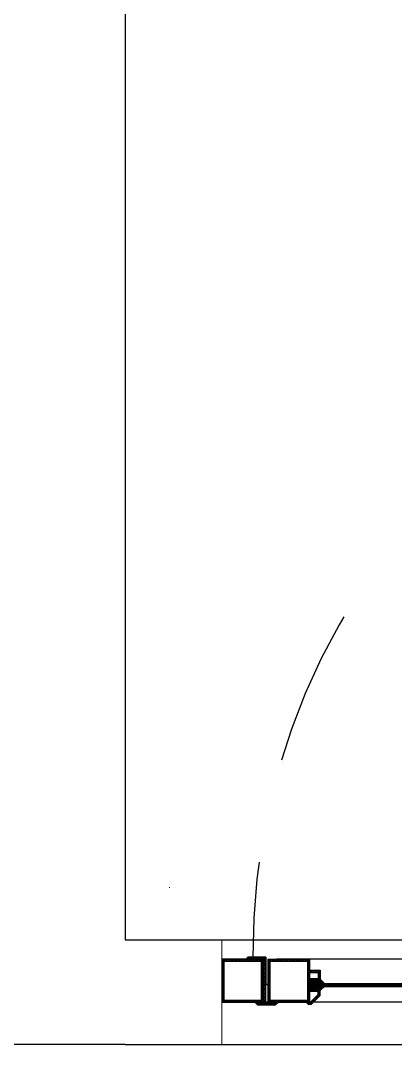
# Model space of a CAD drawing. Header units: metres. Extents: x -355 to 973, y -73 to 238.
# Drawn here: x 521.707 to 522.065, y 219.635 to 220.615 of the extents above; entities that cross this region are included whole.
import ezdxf

# ---------------------------------------------------------------- set-up
doc = ezdxf.new("R2010")
doc.units = ezdxf.units.M
doc.header["$LTSCALE"] = 3
doc.header["$MEASUREMENT"] = 0
doc.linetypes.add('ACAD_ISO02W100', pattern=[15, 12, -3])
doc.linetypes.add('HIDDEN2', pattern=[0.1875, 0.125, -0.0625])
doc.layers.add('05', color=21, linetype='Continuous', lineweight=5)
for name, color, linetype in [('2', 51, 'Continuous'), ('4', 4, 'ACAD_ISO02W100'), ('5', 2, 'Continuous'), ('Ditail', 1, 'Continuous'), ('khatchin', 7, 'Continuous')]:
    doc.layers.add(name, color=color, linetype=linetype)

# ---------------------------------------------------------------- blocks, each defined once
blk = doc.blocks.new('*X66')
at = {"color": 0}
for p, q in [((20.47, 31.08), (24.02, 34.62)), ((21.35, 31.08), (24.02, 33.74)), ((22.24, 31.08), (24.74, 33.58)), ((23.12, 31.08), (25.62, 33.58)), ((24.01, 31.08), (26.51, 33.58)), ((24.89, 31.08), (27.39, 33.58)), ((25.58, 25.58), (32.02, 32.02)), ((25.77, 31.08), (28.27, 33.58)), ((26.46, 25.58), (32.02, 31.13)), ((26.66, 31.08), (29.16, 33.58)), ((27.34, 25.58), (32.02, 30.25)), ((27.54, 31.08), (30.04, 33.58)), ((28.02, 30.67), (30.93, 33.58)), ((28.02, 29.78), (31.81, 33.58)), ((28.02, 28.9), (32.02, 32.9)), ((28.23, 25.58), (32.02, 29.36)), ((20.11, 28.06), (20.12, 28.08)), ((20.55, 27.62), (21.01, 28.08)), ((20.99, 27.18), (21.89, 28.08)), ((21.43, 26.74), (22.77, 28.08)), ((21.88, 26.29), (23.66, 28.08)), ((22.32, 25.85), (24.54, 28.08)), ((22.76, 25.41), (25.43, 28.08)), ((23.2, 24.97), (26.31, 28.08)), ((23.64, 24.53), (24.02, 24.9)), ((24.69, 25.58), (27.19, 28.08)), ((29.11, 25.58), (32.02, 28.48)), ((30, 25.58), (32.02, 27.6)), ((30.88, 25.58), (32.02, 26.71)), ((31.76, 25.58), (32.02, 25.83))]:
    blk.add_line(p, q, dxfattribs=at)
blk = doc.blocks.new('dfgdfg')
for p, q in [((191.815, -169.4684), (191.815, -170.08423)), ((191.85602, -169.55608), (191.85602, -170.08071))]:
    blk.add_line(p, q)
at = {"layer": '05'}
for p, q in [((191.82617, -170.07421), (191.82553, -170.07484)), ((191.82793, -170.07421), (191.82553, -170.07661)), ((191.82754, -170.07697), (191.82553, -170.07496)), ((191.82754, -170.07637), (191.82553, -170.07838)), ((191.82754, -170.07873), (191.82553, -170.07673)), ((191.82754, -170.07814), (191.82553, -170.08014)), ((191.82754, -170.0805), (191.82553, -170.0785)), ((191.82754, -170.07991), (191.82553, -170.08191)), ((191.82754, -170.08227), (191.82553, -170.08027)), ((191.82855, -170.07621), (191.82655, -170.07421)), ((191.8297, -170.07421), (191.8277, -170.07621)), ((191.83032, -170.07621), (191.82831, -170.07421)), ((191.83147, -170.07421), (191.82946, -170.07621)), ((191.83208, -170.07621), (191.83008, -170.07421)), ((191.83324, -170.07421), (191.83123, -170.07621)), ((191.83555, -170.07791), (191.83185, -170.07421)), ((191.835, -170.07421), (191.833, -170.07621)), ((191.83555, -170.07543), (191.83355, -170.07743)), ((191.83555, -170.0772), (191.83355, -170.0792)), ((191.83555, -170.07968), (191.83355, -170.07768)), ((191.83555, -170.07896), (191.83355, -170.08097)), ((191.83555, -170.08145), (191.83355, -170.07944)), ((191.83555, -170.08073), (191.83355, -170.08273)), ((191.83555, -170.07614), (191.83362, -170.07421)), ((191.83555, -170.07438), (191.83538, -170.07421)), ((191.84384, -170.07421), (191.84357, -170.07448)), ((191.84561, -170.07421), (191.84357, -170.07625)), ((191.84738, -170.07421), (191.84357, -170.07802)), ((191.84557, -170.07733), (191.84357, -170.07532)), ((191.84557, -170.07909), (191.84357, -170.07709)), ((191.84557, -170.07778), (191.84357, -170.07979)), ((191.84557, -170.08086), (191.84357, -170.07886)), ((191.84557, -170.07955), (191.84357, -170.08155)), ((191.84557, -170.08263), (191.84357, -170.08062)), ((191.84623, -170.07621), (191.84422, -170.07421)), ((191.84799, -170.07621), (191.84599, -170.07421)), ((191.84915, -170.07421), (191.84714, -170.07621)), ((191.85802, -170.08447), (191.84776, -170.07421)), ((191.85022, -170.0749), (191.8488, -170.07632)), ((191.8511, -170.07579), (191.84968, -170.07721)), ((191.85199, -170.07667), (191.85057, -170.07809)), ((191.85287, -170.07756), (191.85145, -170.07897)), ((191.85375, -170.07844), (191.85234, -170.07986)), ((191.85464, -170.07932), (191.85322, -170.08074)), ((191.85552, -170.08021), (191.8541, -170.08162)), ((191.81615, -170.08423), (191.815, -170.08538)), ((191.81791, -170.08423), (191.815, -170.08714)), ((191.817, -170.08764), (191.815, -170.08564)), ((191.817, -170.08691), (191.815, -170.08891)), ((191.817, -170.08941), (191.815, -170.08741)), ((191.817, -170.08868), (191.815, -170.09068)), ((191.817, -170.09118), (191.815, -170.08918)), ((191.817, -170.09044), (191.815, -170.09245)), ((191.81736, -170.08623), (191.81535, -170.08423)), ((191.81912, -170.08623), (191.81712, -170.08423)), ((191.81968, -170.08423), (191.81768, -170.08623)), ((191.82089, -170.08623), (191.81889, -170.08423)), ((191.82145, -170.08423), (191.81944, -170.08623)), ((191.82266, -170.08623), (191.82066, -170.08423)), ((191.82322, -170.08423), (191.82121, -170.08623)), ((191.82443, -170.08623), (191.82242, -170.08423)), ((191.82498, -170.08423), (191.82298, -170.08623)), ((191.82619, -170.08623), (191.82419, -170.08423)), ((191.82675, -170.08423), (191.82475, -170.08623)), ((191.82754, -170.08168), (191.82553, -170.08368)), ((191.82754, -170.08404), (191.82553, -170.08203)), ((191.82596, -170.08423), (191.82553, -170.0838)), ((191.82796, -170.08623), (191.82596, -170.08423)), ((191.82852, -170.08423), (191.82652, -170.08623)), ((191.82754, -170.08344), (191.82675, -170.08423)), ((191.82973, -170.08623), (191.82773, -170.08423)), ((191.83029, -170.08423), (191.82828, -170.08623)), ((191.8315, -170.08623), (191.82949, -170.08423)), ((191.83206, -170.08423), (191.83005, -170.08623)), ((191.83327, -170.08623), (191.83126, -170.08423)), ((191.83382, -170.08423), (191.83182, -170.08623)), ((191.83503, -170.08623), (191.83303, -170.08423)), ((191.83555, -170.08322), (191.83355, -170.08121)), ((191.8348, -170.08423), (191.83355, -170.08298)), ((191.83559, -170.08423), (191.83359, -170.08623)), ((191.83555, -170.0825), (191.83382, -170.08423)), ((191.8368, -170.08623), (191.8348, -170.08423)), ((191.83736, -170.08423), (191.83535, -170.08623)), ((191.83583, -170.08222), (191.83555, -170.0825)), ((191.83657, -170.08423), (191.83555, -170.08322)), ((191.83759, -170.08222), (191.83559, -170.08423)), ((191.83833, -170.08423), (191.83633, -170.08222)), ((191.83857, -170.08623), (191.83657, -170.08423)), ((191.83913, -170.08423), (191.83712, -170.08623)), ((191.83936, -170.08222), (191.83736, -170.08423)), ((191.8401, -170.08423), (191.8381, -170.08222)), ((191.84034, -170.08623), (191.83833, -170.08423)), ((191.84089, -170.08423), (191.83889, -170.08623)), ((191.84113, -170.08222), (191.83913, -170.08423)), ((191.84187, -170.08423), (191.83986, -170.08222)), ((191.8421, -170.08623), (191.8401, -170.08423)), ((191.84266, -170.08423), (191.84066, -170.08623)), ((191.8429, -170.08222), (191.84089, -170.08423)), ((191.84364, -170.08423), (191.84163, -170.08222)), ((191.84387, -170.08623), (191.84187, -170.08423)), ((191.84443, -170.08423), (191.84243, -170.08623)), ((191.84557, -170.08132), (191.84266, -170.08423)), ((191.8454, -170.08423), (191.8434, -170.08222)), ((191.84564, -170.08623), (191.84364, -170.08423)), ((191.8462, -170.08423), (191.84419, -170.08623)), ((191.84557, -170.08308), (191.84443, -170.08423)), ((191.84741, -170.08623), (191.8454, -170.08423)), ((191.84797, -170.08423), (191.84596, -170.08623)), ((191.84918, -170.08623), (191.84717, -170.08423)), ((191.84973, -170.08423), (191.84773, -170.08623)), ((191.85094, -170.08623), (191.84894, -170.08423)), ((191.8515, -170.08423), (191.8495, -170.08623)), ((191.85271, -170.08623), (191.85071, -170.08423)), ((191.85327, -170.08423), (191.85126, -170.08623)), ((191.85602, -170.08777), (191.85247, -170.08423)), ((191.85504, -170.08423), (191.85303, -170.08623)), ((191.85602, -170.08501), (191.85401, -170.08702)), ((191.85602, -170.08678), (191.85401, -170.08878)), ((191.85602, -170.08954), (191.85401, -170.08754)), ((191.85602, -170.08855), (191.85401, -170.09055)), ((191.85602, -170.09131), (191.85401, -170.0893)), ((191.85602, -170.09032), (191.85401, -170.09232)), ((191.85602, -170.086), (191.85424, -170.08423)), ((191.8564, -170.08109), (191.85499, -170.08251)), ((191.85729, -170.08198), (191.85587, -170.08339)), ((191.85602, -170.08424), (191.85601, -170.08423)), ((191.85802, -170.08301), (191.85602, -170.08501)), ((191.85776, -170.08598), (191.85602, -170.08424)), ((191.85802, -170.08478), (191.85602, -170.08678)), ((191.85688, -170.08686), (191.85602, -170.086)), ((191.817, -170.09295), (191.815, -170.09094)), ((191.817, -170.09221), (191.815, -170.09422)), ((191.817, -170.09472), (191.815, -170.09271)), ((191.817, -170.09398), (191.815, -170.09598)), ((191.817, -170.09648), (191.815, -170.09448)), ((191.817, -170.09575), (191.815, -170.09775)), ((191.817, -170.09825), (191.815, -170.09625)), ((191.817, -170.09751), (191.815, -170.09952)), ((191.817, -170.10002), (191.815, -170.09801)), ((191.817, -170.09928), (191.815, -170.10129)), ((191.817, -170.10179), (191.815, -170.09978)), ((191.85602, -170.09307), (191.85401, -170.09107)), ((191.85602, -170.09208), (191.85401, -170.09409)), ((191.85602, -170.09484), (191.85401, -170.09284)), ((191.85602, -170.09385), (191.85401, -170.09586)), ((191.85602, -170.09661), (191.85401, -170.09461)), ((191.85602, -170.09562), (191.85401, -170.09762)), ((191.85602, -170.09838), (191.85401, -170.09637)), ((191.85602, -170.09739), (191.85401, -170.09939)), ((191.85602, -170.10015), (191.85401, -170.09814)), ((191.85602, -170.09915), (191.85401, -170.10116)), ((191.85602, -170.10191), (191.85401, -170.09991)), ((191.817, -170.10105), (191.815, -170.10305)), ((191.817, -170.10355), (191.815, -170.10155)), ((191.817, -170.10282), (191.815, -170.10482)), ((191.817, -170.10532), (191.815, -170.10332)), ((191.817, -170.10459), (191.815, -170.10659)), ((191.817, -170.10709), (191.815, -170.10509)), ((191.817, -170.10635), (191.815, -170.10836)), ((191.817, -170.10886), (191.815, -170.10685)), ((191.817, -170.10812), (191.815, -170.11013)), ((191.817, -170.11063), (191.815, -170.10862)), ((191.817, -170.10989), (191.815, -170.11189)), ((191.817, -170.11239), (191.815, -170.11039)), ((191.85602, -170.10092), (191.85401, -170.10293)), ((191.85602, -170.10368), (191.85401, -170.10168)), ((191.85602, -170.10269), (191.85401, -170.10469)), ((191.85602, -170.10545), (191.85401, -170.10345)), ((191.85602, -170.10446), (191.85401, -170.10646)), ((191.85602, -170.10722), (191.85401, -170.10521)), ((191.85602, -170.10623), (191.85401, -170.10823)), ((191.85602, -170.10898), (191.85401, -170.10698)), ((191.85602, -170.10799), (191.85401, -170.11)), ((191.85602, -170.11075), (191.85401, -170.10875)), ((191.85602, -170.10976), (191.85401, -170.11177)), ((191.817, -170.11166), (191.815, -170.11366)), ((191.817, -170.11416), (191.815, -170.11216)), ((191.817, -170.11342), (191.815, -170.11543)), ((191.817, -170.11593), (191.815, -170.11392)), ((191.817, -170.11519), (191.815, -170.1172)), ((191.817, -170.1177), (191.815, -170.11569)), ((191.817, -170.11696), (191.815, -170.11896)), ((191.817, -170.11946), (191.815, -170.11746)), ((191.817, -170.11873), (191.815, -170.12073)), ((191.817, -170.12123), (191.815, -170.11923)), ((191.85602, -170.11252), (191.85401, -170.11052)), ((191.85602, -170.11153), (191.85401, -170.11353)), ((191.85602, -170.11429), (191.85401, -170.11228)), ((191.85602, -170.1133), (191.85401, -170.1153)), ((191.85602, -170.11606), (191.85401, -170.11405)), ((191.85602, -170.11506), (191.85401, -170.11707)), ((191.85602, -170.11782), (191.85401, -170.11582)), ((191.85602, -170.11683), (191.85401, -170.11884)), ((191.85602, -170.11959), (191.85401, -170.11759)), ((191.85602, -170.1186), (191.85401, -170.1206)), ((191.85602, -170.12136), (191.85401, -170.11936)), ((191.85641, -170.11468), (191.85602, -170.11506)), ((191.85729, -170.11556), (191.85602, -170.11683)), ((191.85902, -170.11906), (191.85602, -170.11606)), ((191.85818, -170.11644), (191.85602, -170.1186)), ((191.85902, -170.11736), (191.85602, -170.12037)), ((191.85902, -170.12083), (191.85602, -170.11782)), ((191.85902, -170.11913), (191.85602, -170.12214)), ((191.85902, -170.1226), (191.85602, -170.11959)), ((191.81472, -170.12631), (191.81299, -170.12804)), ((191.81649, -170.12631), (191.81299, -170.12981)), ((191.815, -170.12983), (191.81299, -170.12783)), ((191.815, -170.12957), (191.81299, -170.13157)), ((191.815, -170.1316), (191.81299, -170.1296)), ((191.81525, -170.12832), (191.81324, -170.12631)), ((191.817, -170.1205), (191.815, -170.1225)), ((191.81831, -170.12431), (191.815, -170.121)), ((191.817, -170.12226), (191.815, -170.12427)), ((191.81654, -170.12431), (191.815, -170.12276)), ((191.81625, -170.12832), (191.815, -170.12957)), ((191.81802, -170.12832), (191.815, -170.13134)), ((191.817, -170.13184), (191.815, -170.12983)), ((191.81701, -170.12832), (191.81501, -170.12631)), ((191.81725, -170.13032), (191.81525, -170.12832)), ((191.81826, -170.12631), (191.81625, -170.12832)), ((191.81873, -170.1223), (191.81672, -170.12431)), ((191.81878, -170.12832), (191.81678, -170.12631)), ((191.81902, -170.13032), (191.81701, -170.12832)), ((191.81979, -170.12832), (191.81778, -170.13032)), ((191.82002, -170.12631), (191.81802, -170.12832)), ((191.82008, -170.12431), (191.81807, -170.1223)), ((191.8205, -170.1223), (191.81849, -170.12431)), ((191.82055, -170.12832), (191.81854, -170.12631)), ((191.82078, -170.13032), (191.81878, -170.12832)), ((191.82156, -170.12832), (191.81955, -170.13032)), ((191.82179, -170.12631), (191.81979, -170.12832)), ((191.82184, -170.12431), (191.81984, -170.1223)), ((191.82226, -170.1223), (191.82026, -170.12431)), ((191.82232, -170.12832), (191.82031, -170.12631)), ((191.82255, -170.13032), (191.82055, -170.12832)), ((191.82332, -170.12832), (191.82132, -170.13032)), ((191.82356, -170.12631), (191.82156, -170.12832)), ((191.82361, -170.12431), (191.82161, -170.1223)), ((191.82403, -170.1223), (191.82203, -170.12431)), ((191.82408, -170.12832), (191.82208, -170.12631)), ((191.82432, -170.13032), (191.82232, -170.12832)), ((191.82509, -170.12832), (191.82309, -170.13032)), ((191.82533, -170.12631), (191.82332, -170.12832)), ((191.82538, -170.12431), (191.82338, -170.1223)), ((191.8258, -170.1223), (191.8238, -170.12431)), ((191.82585, -170.12832), (191.82385, -170.12631)), ((191.82609, -170.13032), (191.82408, -170.12832)), ((191.82686, -170.12832), (191.82485, -170.13032)), ((191.82709, -170.12631), (191.82509, -170.12832)), ((191.82715, -170.12431), (191.82514, -170.1223)), ((191.82757, -170.1223), (191.82556, -170.12431)), ((191.82762, -170.12832), (191.82562, -170.12631)), ((191.82786, -170.13032), (191.82585, -170.12832)), ((191.82863, -170.12832), (191.82662, -170.13032)), ((191.82886, -170.12631), (191.82686, -170.12832)), ((191.82892, -170.12431), (191.82691, -170.1223)), ((191.82933, -170.1223), (191.82733, -170.12431)), ((191.82939, -170.12832), (191.82738, -170.12631)), ((191.82962, -170.13032), (191.82762, -170.12832)), ((191.83039, -170.12832), (191.82839, -170.13032)), ((191.83063, -170.12631), (191.82863, -170.12832)), ((191.83068, -170.12431), (191.82868, -170.1223)), ((191.8311, -170.1223), (191.8291, -170.12431)), ((191.83116, -170.12832), (191.82915, -170.12631)), ((191.83139, -170.13032), (191.82939, -170.12832)), ((191.83216, -170.12832), (191.83016, -170.13032)), ((191.8324, -170.12631), (191.83039, -170.12832)), ((191.83245, -170.12431), (191.83045, -170.1223)), ((191.83287, -170.1223), (191.83087, -170.12431)), ((191.83292, -170.12832), (191.83092, -170.12631)), ((191.83316, -170.13032), (191.83116, -170.12832)), ((191.83393, -170.12832), (191.83193, -170.13032)), ((191.83417, -170.12631), (191.83216, -170.12832)), ((191.83422, -170.12431), (191.83221, -170.1223)), ((191.83464, -170.1223), (191.83263, -170.12431)), ((191.83469, -170.12832), (191.83269, -170.12631)), ((191.83493, -170.13032), (191.83292, -170.12832)), ((191.8357, -170.12832), (191.83369, -170.13032)), ((191.83593, -170.12631), (191.83393, -170.12832)), ((191.83599, -170.12431), (191.83398, -170.1223)), ((191.83641, -170.1223), (191.8344, -170.12431)), ((191.83646, -170.12832), (191.83445, -170.12631)), ((191.83669, -170.13032), (191.83469, -170.12832)), ((191.83746, -170.12832), (191.83546, -170.13032)), ((191.8377, -170.12631), (191.8357, -170.12832)), ((191.83775, -170.12431), (191.83575, -170.1223)), ((191.83817, -170.1223), (191.83617, -170.12431)), ((191.83823, -170.12832), (191.83622, -170.12631)), ((191.83846, -170.13032), (191.83646, -170.12832)), ((191.83923, -170.12832), (191.83723, -170.13032)), ((191.83876, -170.12702), (191.83746, -170.12832)), ((191.83952, -170.12431), (191.83752, -170.1223)), ((191.83994, -170.1223), (191.83794, -170.12431)), ((191.83999, -170.12832), (191.83799, -170.12631)), ((191.84023, -170.13032), (191.83823, -170.12832)), ((191.83947, -170.12631), (191.83876, -170.12702)), ((191.841, -170.12832), (191.839, -170.13032)), ((191.83964, -170.12791), (191.83923, -170.12832)), ((191.84129, -170.12431), (191.83929, -170.1223)), ((191.84124, -170.12631), (191.83964, -170.12791)), ((191.84171, -170.1223), (191.83971, -170.12431)), ((191.84176, -170.12832), (191.83976, -170.12631)), ((191.842, -170.13032), (191.83999, -170.12832)), ((191.84277, -170.12832), (191.84076, -170.13032)), ((191.843, -170.12631), (191.841, -170.12832)), ((191.84306, -170.12431), (191.84105, -170.1223)), ((191.84348, -170.1223), (191.84147, -170.12431)), ((191.84353, -170.12832), (191.84153, -170.12631)), ((191.84377, -170.13032), (191.84176, -170.12832)), ((191.84454, -170.12832), (191.84253, -170.13032)), ((191.84477, -170.12631), (191.84277, -170.12832)), ((191.84483, -170.12431), (191.84282, -170.1223)), ((191.84524, -170.1223), (191.84324, -170.12431)), ((191.8453, -170.12832), (191.84329, -170.12631)), ((191.84553, -170.13032), (191.84353, -170.12832)), ((191.8463, -170.12832), (191.8443, -170.13032)), ((191.84654, -170.12631), (191.84454, -170.12832)), ((191.84659, -170.12431), (191.84459, -170.1223)), ((191.84701, -170.1223), (191.84501, -170.12431)), ((191.84707, -170.12832), (191.84506, -170.12631)), ((191.8473, -170.13032), (191.8453, -170.12832)), ((191.84807, -170.12832), (191.84607, -170.13032)), ((191.84831, -170.12631), (191.8463, -170.12832)), ((191.84836, -170.12431), (191.84636, -170.1223)), ((191.84878, -170.1223), (191.84678, -170.12431)), ((191.84883, -170.12832), (191.84683, -170.12631)), ((191.84907, -170.13032), (191.84707, -170.12832)), ((191.84984, -170.12832), (191.84784, -170.13032)), ((191.85008, -170.12631), (191.84807, -170.12832)), ((191.85013, -170.12431), (191.84812, -170.1223)), ((191.85055, -170.1223), (191.84854, -170.12431)), ((191.8506, -170.12832), (191.8486, -170.12631)), ((191.85084, -170.13032), (191.84883, -170.12832)), ((191.85161, -170.12832), (191.8496, -170.13032)), ((191.85184, -170.12631), (191.84984, -170.12832)), ((191.8519, -170.12431), (191.84989, -170.1223)), ((191.85232, -170.1223), (191.85031, -170.12431)), ((191.85237, -170.12832), (191.85036, -170.12631)), ((191.8526, -170.13032), (191.8506, -170.12832)), ((191.85337, -170.12832), (191.85137, -170.13032)), ((191.85361, -170.12631), (191.85161, -170.12832)), ((191.85366, -170.12431), (191.85166, -170.1223)), ((191.85602, -170.12037), (191.85208, -170.12431)), ((191.85414, -170.12832), (191.85213, -170.12631)), ((191.85602, -170.13197), (191.85237, -170.12832)), ((191.85514, -170.12832), (191.85314, -170.13032)), ((191.85538, -170.12631), (191.85337, -170.12832)), ((191.85543, -170.12431), (191.85343, -170.1223)), ((191.85602, -170.12214), (191.85385, -170.12431)), ((191.8559, -170.12832), (191.8539, -170.12631)), ((191.85602, -170.12313), (191.85401, -170.12112)), ((191.85602, -170.12921), (191.85401, -170.13121)), ((191.85602, -170.1302), (191.85414, -170.12832)), ((191.85902, -170.12443), (191.85514, -170.12832)), ((191.85602, -170.1239), (191.85562, -170.12431)), ((191.85902, -170.12967), (191.85567, -170.12631)), ((191.85602, -170.12843), (191.8559, -170.12832)), ((191.85902, -170.1209), (191.85602, -170.1239)), ((191.85902, -170.12437), (191.85602, -170.12136)), ((191.85902, -170.12267), (191.85602, -170.12567)), ((191.85902, -170.12613), (191.85602, -170.12313)), ((191.85902, -170.1279), (191.85602, -170.12489)), ((191.85902, -170.1262), (191.85602, -170.12921)), ((191.85902, -170.12797), (191.85602, -170.13097)), ((191.85902, -170.13144), (191.85602, -170.12843)), ((191.85902, -170.12974), (191.85602, -170.13274)), ((191.815, -170.13134), (191.81299, -170.13334)), ((191.815, -170.13337), (191.81299, -170.13137)), ((191.815, -170.13311), (191.81299, -170.13511)), ((191.815, -170.13514), (191.81299, -170.13313)), ((191.815, -170.13487), (191.81299, -170.13688)), ((191.815, -170.13691), (191.81299, -170.1349)), ((191.815, -170.13664), (191.81299, -170.13865)), ((191.815, -170.13867), (191.81299, -170.13667)), ((191.815, -170.13841), (191.81299, -170.14041)), ((191.815, -170.14044), (191.81299, -170.13844)), ((191.817, -170.1311), (191.815, -170.13311)), ((191.817, -170.13361), (191.815, -170.1316)), ((191.817, -170.13287), (191.815, -170.13487)), ((191.817, -170.13537), (191.815, -170.13337)), ((191.817, -170.13464), (191.815, -170.13664)), ((191.817, -170.13714), (191.815, -170.13514)), ((191.817, -170.13641), (191.815, -170.13841)), ((191.817, -170.13891), (191.815, -170.13691)), ((191.817, -170.13817), (191.815, -170.14018)), ((191.817, -170.14068), (191.815, -170.13867)), ((191.85602, -170.13097), (191.85401, -170.13298)), ((191.85602, -170.13373), (191.85401, -170.13173)), ((191.85602, -170.13274), (191.85401, -170.13475)), ((191.85602, -170.1355), (191.85401, -170.1335)), ((191.85602, -170.13451), (191.85401, -170.13651)), ((191.85602, -170.13727), (191.85401, -170.13527)), ((191.85602, -170.13628), (191.85401, -170.13828)), ((191.85602, -170.13904), (191.85401, -170.13703)), ((191.85602, -170.13805), (191.85401, -170.14005)), ((191.85602, -170.1408), (191.85401, -170.1388)), ((191.85602, -170.13981), (191.85401, -170.14182)), ((191.85902, -170.1332), (191.85602, -170.1302)), ((191.85902, -170.1315), (191.85602, -170.13451)), ((191.85842, -170.13437), (191.85602, -170.13197)), ((191.85902, -170.13327), (191.85602, -170.13628)), ((191.85754, -170.13525), (191.85602, -170.13373)), ((191.85666, -170.13614), (191.85602, -170.1355)), ((191.815, -170.14018), (191.81299, -170.14218)), ((191.815, -170.14221), (191.81299, -170.1402)), ((191.815, -170.14398), (191.81299, -170.14197)), ((191.815, -170.14194), (191.81329, -170.14365)), ((191.815, -170.14371), (191.81418, -170.14453)), ((191.817, -170.13994), (191.815, -170.14194)), ((191.817, -170.14245), (191.815, -170.14044)), ((191.817, -170.14171), (191.815, -170.14371)), ((191.817, -170.14421), (191.815, -170.14221)), ((191.817, -170.14348), (191.815, -170.14548)), ((191.817, -170.14598), (191.815, -170.14398)), ((191.817, -170.14524), (191.815, -170.14725)), ((191.817, -170.14775), (191.815, -170.14574)), ((191.817, -170.14701), (191.815, -170.14902)), ((191.817, -170.14952), (191.815, -170.14751)), ((191.817, -170.14878), (191.815, -170.15078)), ((191.817, -170.15128), (191.815, -170.14928)), ((191.85602, -170.14257), (191.85401, -170.14057)), ((191.85602, -170.14158), (191.85401, -170.14359)), ((191.85602, -170.14434), (191.85401, -170.14234)), ((191.85602, -170.14335), (191.85401, -170.14535)), ((191.85602, -170.14611), (191.85401, -170.1441)), ((191.85602, -170.14512), (191.85401, -170.14712)), ((191.85602, -170.14788), (191.85401, -170.14587)), ((191.85602, -170.14688), (191.85401, -170.14889)), ((191.85602, -170.14964), (191.85401, -170.14764)), ((191.85602, -170.14865), (191.85401, -170.15066)), ((191.85602, -170.15141), (191.85401, -170.14941)), ((191.817, -170.15055), (191.815, -170.15255)), ((191.817, -170.15305), (191.815, -170.15105)), ((191.817, -170.15232), (191.815, -170.15432)), ((191.817, -170.15482), (191.815, -170.15282)), ((191.817, -170.15408), (191.815, -170.15609)), ((191.817, -170.15659), (191.815, -170.15458)), ((191.817, -170.15585), (191.815, -170.15785)), ((191.817, -170.15836), (191.815, -170.15635)), ((191.817, -170.15762), (191.815, -170.15962)), ((191.817, -170.16012), (191.815, -170.15812)), ((191.817, -170.15939), (191.815, -170.16139)), ((191.85602, -170.15042), (191.85401, -170.15242)), ((191.85602, -170.15318), (191.85401, -170.15118)), ((191.85602, -170.15219), (191.85401, -170.15419)), ((191.85602, -170.15495), (191.85401, -170.15294)), ((191.85602, -170.15396), (191.85401, -170.15596)), ((191.85602, -170.15671), (191.85401, -170.15471)), ((191.85602, -170.15572), (191.85401, -170.15773)), ((191.85602, -170.15848), (191.85401, -170.15648)), ((191.85602, -170.15749), (191.85401, -170.1595)), ((191.85602, -170.16025), (191.85401, -170.15825)), ((191.85602, -170.15926), (191.85401, -170.16126)), ((191.89653, -170.1684), (191.79653, -170.1684)), ((191.817, -170.16189), (191.815, -170.15989)), ((191.817, -170.16115), (191.815, -170.16316)), ((191.817, -170.16366), (191.815, -170.16165)), ((191.817, -170.16292), (191.815, -170.16493)), ((191.817, -170.16543), (191.815, -170.16342)), ((191.817, -170.16469), (191.815, -170.16669)), ((191.8182, -170.1684), (191.815, -170.16519)), ((191.81643, -170.1684), (191.815, -170.16696)), ((191.81707, -170.16639), (191.81506, -170.1684)), ((191.81883, -170.16639), (191.81683, -170.1684)), ((191.81997, -170.1684), (191.81797, -170.16639)), ((191.8206, -170.16639), (191.8186, -170.1684)), ((191.82174, -170.1684), (191.81973, -170.16639)), ((191.82237, -170.16639), (191.82037, -170.1684)), ((191.82351, -170.1684), (191.8215, -170.16639)), ((191.82414, -170.16639), (191.82213, -170.1684)), ((191.82527, -170.1684), (191.82327, -170.16639)), ((191.82591, -170.16639), (191.8239, -170.1684)), ((191.82704, -170.1684), (191.82504, -170.16639)), ((191.82767, -170.16639), (191.82567, -170.1684)), ((191.82881, -170.1684), (191.8268, -170.16639)), ((191.82944, -170.16639), (191.82744, -170.1684)), ((191.83058, -170.1684), (191.82857, -170.16639)), ((191.83121, -170.16639), (191.8292, -170.1684)), ((191.83234, -170.1684), (191.83034, -170.16639)), ((191.83298, -170.16639), (191.83097, -170.1684)), ((191.83411, -170.1684), (191.83211, -170.16639)), ((191.83474, -170.16639), (191.83274, -170.1684)), ((191.83588, -170.1684), (191.83388, -170.16639)), ((191.83651, -170.16639), (191.83451, -170.1684)), ((191.83765, -170.1684), (191.83564, -170.16639)), ((191.83828, -170.16639), (191.83628, -170.1684)), ((191.83942, -170.1684), (191.83741, -170.16639)), ((191.84005, -170.16639), (191.83804, -170.1684)), ((191.84118, -170.1684), (191.83918, -170.16639)), ((191.84182, -170.16639), (191.83981, -170.1684)), ((191.84295, -170.1684), (191.84095, -170.16639)), ((191.84358, -170.16639), (191.84158, -170.1684)), ((191.84472, -170.1684), (191.84271, -170.16639)), ((191.84535, -170.16639), (191.84335, -170.1684)), ((191.84649, -170.1684), (191.84448, -170.16639)), ((191.84712, -170.16639), (191.84511, -170.1684)), ((191.84825, -170.1684), (191.84625, -170.16639)), ((191.84889, -170.16639), (191.84688, -170.1684)), ((191.85002, -170.1684), (191.84802, -170.16639)), ((191.85065, -170.16639), (191.84865, -170.1684)), ((191.85179, -170.1684), (191.84979, -170.16639)), ((191.85242, -170.16639), (191.85042, -170.1684)), ((191.85356, -170.1684), (191.85155, -170.16639)), ((191.85602, -170.16456), (191.85219, -170.1684)), ((191.85533, -170.1684), (191.85332, -170.16639)), ((191.85602, -170.16633), (191.85395, -170.1684)), ((191.85602, -170.16202), (191.85401, -170.16001)), ((191.85602, -170.16103), (191.85401, -170.16303)), ((191.85602, -170.16379), (191.85401, -170.16178)), ((191.85602, -170.16279), (191.85401, -170.1648)), ((191.85602, -170.16555), (191.85401, -170.16355)), ((191.85602, -170.16732), (191.85401, -170.16532)), ((191.85602, -170.1681), (191.85572, -170.1684)), ((191.74653, -170.2184), (191.74588, -170.2184))]:
    blk.add_line(p, q, dxfattribs=at)
at = {"layer": '2'}
for p, q in [((191.83868, -170.07822), (191.83868, -169.55857)), ((191.83931, -170.07822), (191.83931, -169.55857)), ((191.83994, -170.07822), (191.83994, -169.55857)), ((191.84056, -170.07822), (191.84056, -169.55857))]:
    blk.add_line(p, q, dxfattribs=at)
at = {"layer": '4'}
for p, q in [((191.83806, -170.07822), (191.83806, -169.55857)), ((191.84106, -170.07822), (191.84106, -169.55857)), ((191.83412, -170.07421), (191.83806, -170.07028)), ((191.845, -170.07421), (191.84106, -170.07028)), ((191.82553, -170.07421), (191.83555, -170.07421)), ((191.82553, -170.08423), (191.82553, -170.07421)), ((191.82754, -170.08423), (191.82754, -170.07621)), ((191.82754, -170.07621), (191.83355, -170.07621)), ((191.83355, -170.07621), (191.83355, -170.08423)), ((191.83555, -170.07421), (191.83555, -170.08423)), ((191.84106, -170.07822), (191.83806, -170.07822)), ((191.84357, -170.07421), (191.84357, -170.08222)), ((191.84952, -170.07421), (191.84357, -170.07421)), ((191.84557, -170.08423), (191.84557, -170.07621)), ((191.84869, -170.07621), (191.84557, -170.07621)), ((191.85602, -170.08354), (191.84869, -170.07621)), ((191.85802, -170.08271), (191.84952, -170.07421)), ((191.815, -170.08423), (191.815, -170.11585)), ((191.82553, -170.08423), (191.815, -170.08423)), ((191.85401, -170.08623), (191.817, -170.08623)), ((191.817, -170.08623), (191.817, -170.1223)), ((191.83355, -170.08423), (191.82754, -170.08423)), ((191.84357, -170.08222), (191.83555, -170.08222)), ((191.85602, -170.08423), (191.84557, -170.08423)), ((191.85401, -170.1223), (191.85401, -170.08623)), ((191.85602, -170.08423), (191.85602, -170.08354)), ((191.85602, -170.08772), (191.85802, -170.08572)), ((191.85602, -170.11429), (191.85602, -170.08772)), ((191.85802, -170.08572), (191.85802, -170.08271)), ((191.815, -170.11729), (191.815, -170.11585)), ((191.85602, -170.11429), (191.85902, -170.11729)), ((191.85902, -170.11729), (191.85902, -170.13377)), ((191.81299, -170.12631), (191.83804, -170.12631)), ((191.81299, -170.12631), (191.81299, -170.14335)), ((191.815, -170.14034), (191.815, -170.12832)), ((191.817, -170.1223), (191.85401, -170.1223)), ((191.85602, -170.12631), (191.82101, -170.12631)), ((191.84005, -170.12431), (191.83804, -170.12631)), ((191.84005, -170.12832), (191.83804, -170.12631)), ((191.84005, -170.12431), (191.85602, -170.12431)), ((191.85602, -170.12431), (191.85602, -170.12631)), ((191.85401, -170.13032), (191.817, -170.13032)), ((191.817, -170.13032), (191.817, -170.16639)), ((191.85401, -170.16639), (191.85401, -170.13032)), ((191.85602, -170.13678), (191.85902, -170.13377)), ((191.85602, -170.1684), (191.85602, -170.13678)), ((191.815, -170.14535), (191.81299, -170.14335)), ((191.815, -170.14535), (191.815, -170.1684)), ((191.815, -170.1684), (191.85602, -170.1684)), ((191.817, -170.16639), (191.85401, -170.16639))]:
    blk.add_line(p, q, dxfattribs=at)
at = {"layer": '5'}
for p, q in [((191.82754, -170.08423), (191.82553, -170.08423)), ((191.83555, -170.08423), (191.83355, -170.08423)), ((191.83555, -170.08423), (191.84557, -170.08423)), ((191.85602, -170.08772), (191.85602, -170.08423)), ((191.815, -170.12431), (191.815, -170.11729)), ((191.85602, -170.11429), (191.85602, -170.12431)), ((191.815, -170.12431), (191.84005, -170.12431)), ((191.85602, -170.12832), (191.815, -170.12832)), ((191.815, -170.12832), (191.815, -170.14535)), ((191.85602, -170.12832), (191.85602, -170.13678))]:
    blk.add_line(p, q, dxfattribs=at)
at = {"layer": 'Ditail', "color": 1, "linetype": 'HIDDEN2', "ltscale": 0.4}
blk.add_arc((191.80798, -169.50256), 0.63603, 217.18484, 270.45132, dxfattribs=at)
at = {"layer": '2', "extrusion": (0, 0, -1), "xscale": 0.001001994631451453, "yscale": 0.001001994631451453, "zscale": -0.001001994631455534, "rotation": 270}
blk.add_blockref('*X66', (-191.8692, -170.05014), dxfattribs=at)

msp = doc.modelspace()

# ---------------------------------------------------------------- linework, layer by layer
for p, q in [((521.80661, 219.73483), (522.70661, 219.73483)), ((521.80661, 219.73483), (522.70661, 219.73483)), ((521.80661, 219.63483), (522.70661, 219.63483)), ((521.80661, 219.63483), (522.70661, 219.63483))]:
    msp.add_line(p, q)
at = {"layer": 'khatchin'}
for p, q in [((521.80661, 221.53483), (521.80661, 219.73483)), ((521.80661, 221.53483), (521.80661, 219.73483)), ((521.80661, 219.63483), (520.41586, 219.63483)), ((521.80661, 219.63483), (520.41586, 219.63483))]:
    msp.add_line(p, q, dxfattribs=at)

# ---------------------------------------------------------------- block references
at = {"rotation": 270}
msp.add_blockref('dfgdfg', (692.06745, 411.53136), dxfattribs=at)
msp.add_blockref('dfgdfg', (692.06745, 411.53136), dxfattribs=at)

doc.saveas('drawing.dxf')
